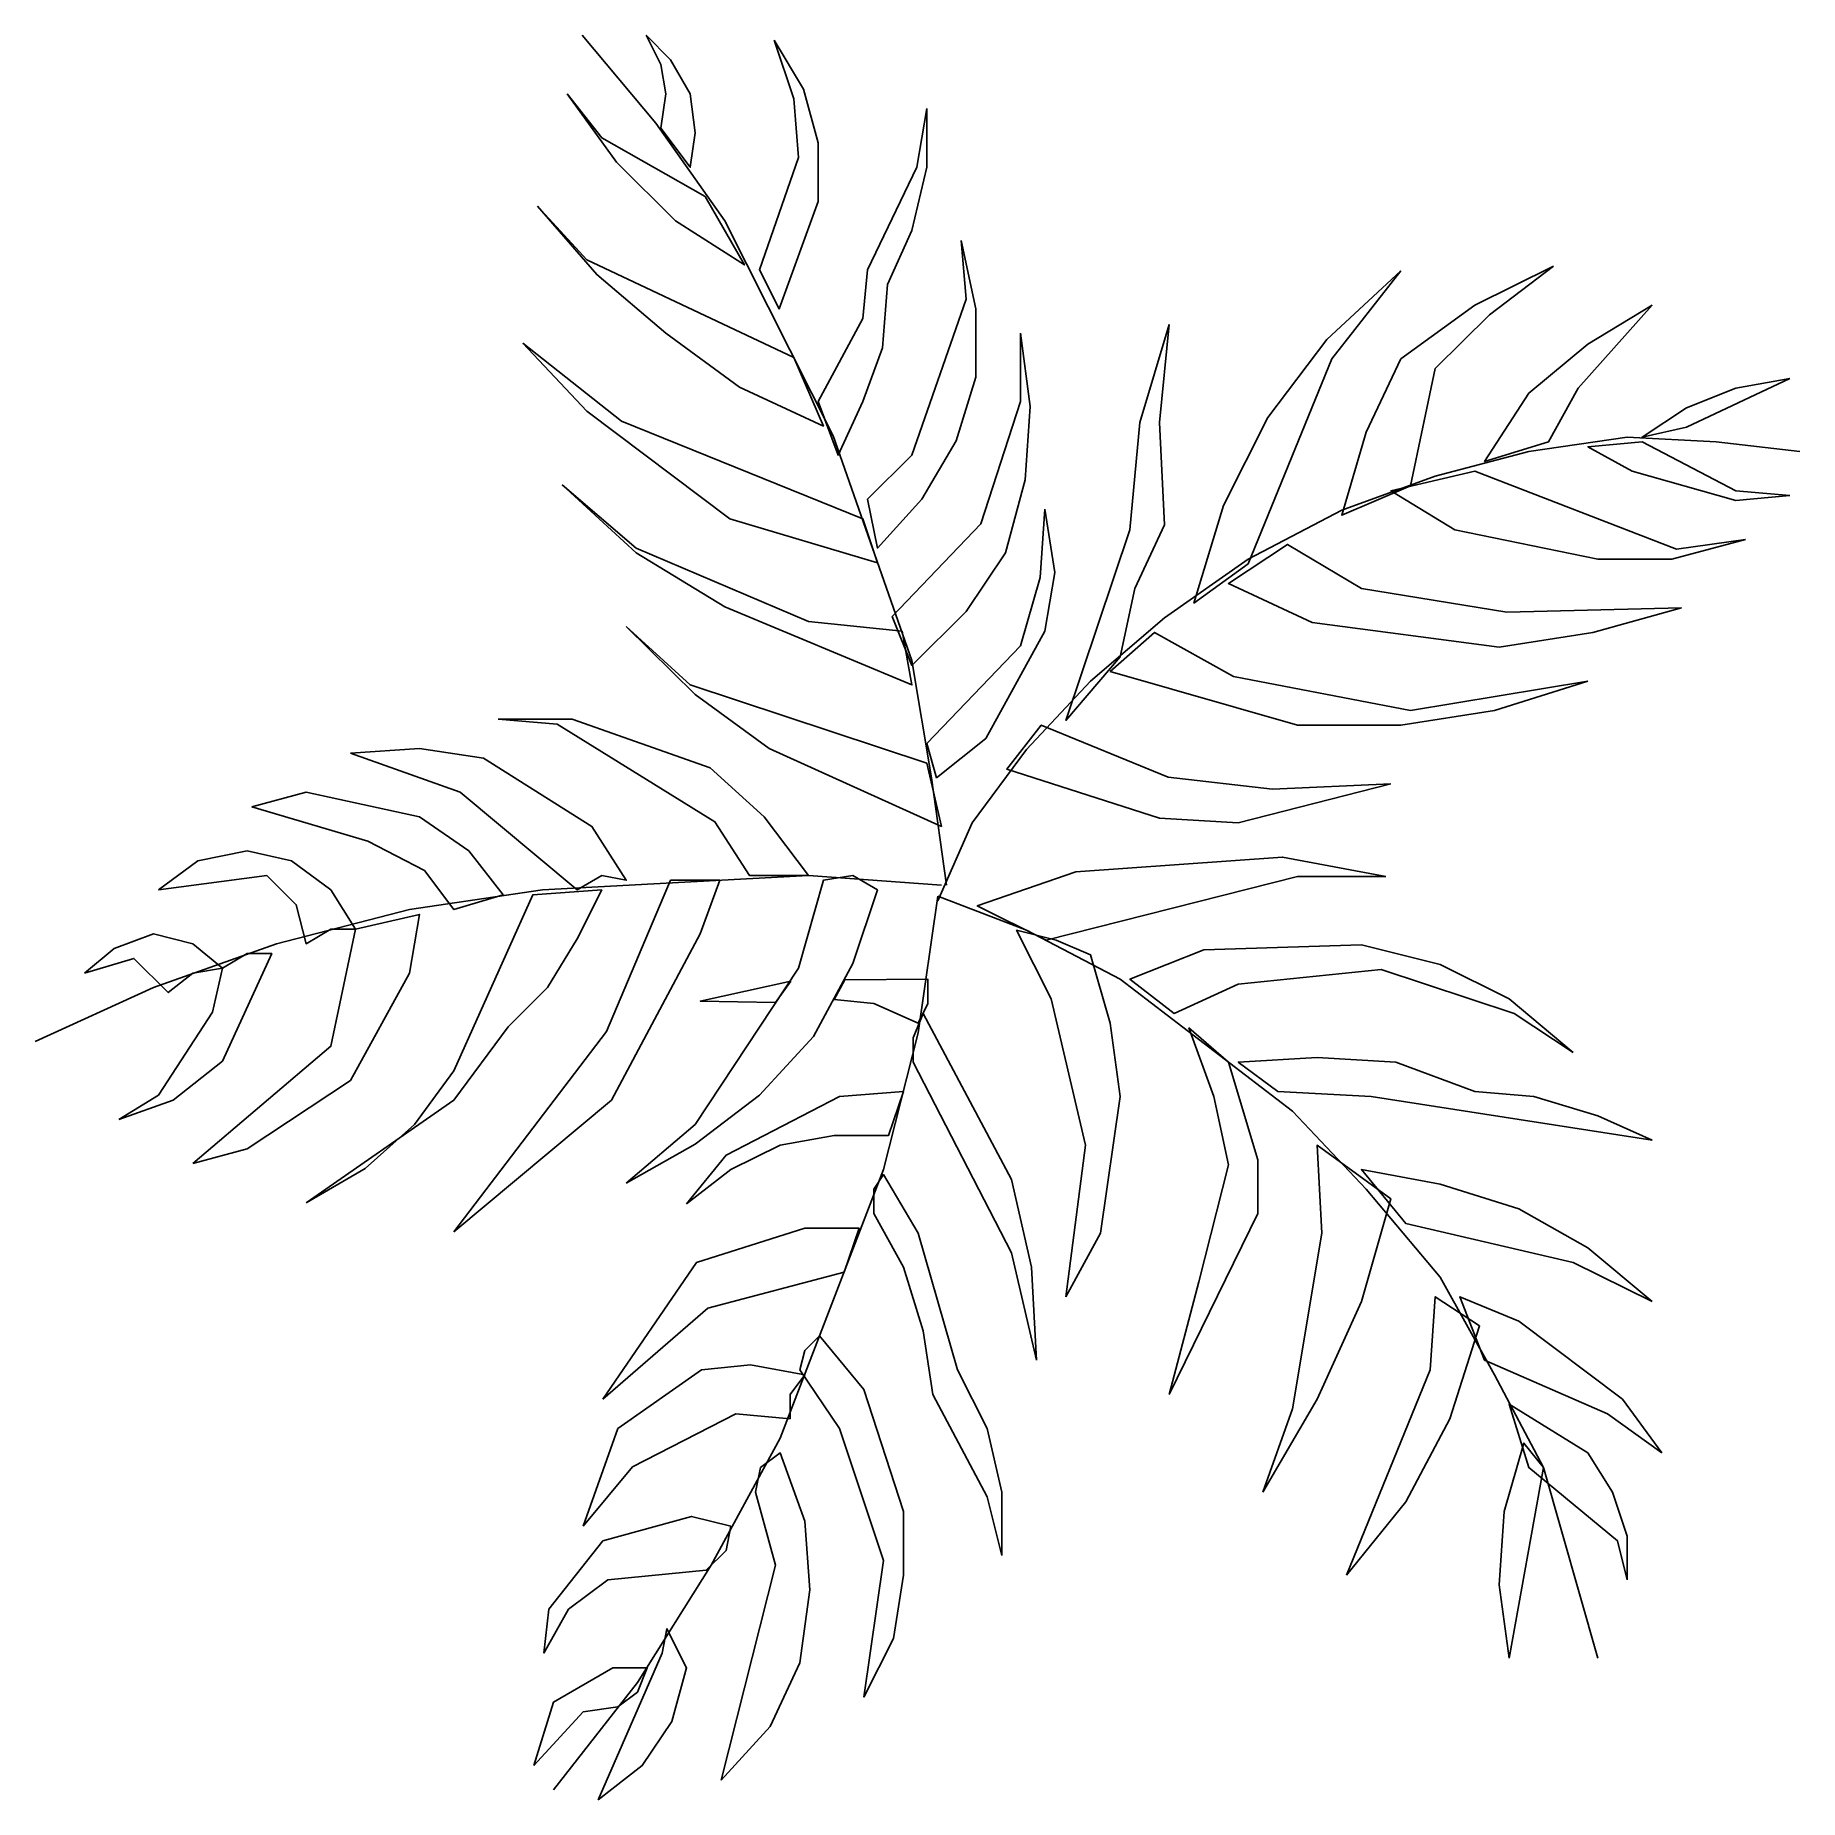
# Model space of a CAD drawing. Header units: millimetres. Extents: x 402.26 to 403.66, y 2585.98 to 2587.38.
import ezdxf

# ---------------------------------------------------------------- set-up
doc = ezdxf.new("R2010")
doc.units = ezdxf.units.MM
doc.header["$LTSCALE"] = 10
doc.layers.add('Vegetais', color=94, linetype='Continuous')

msp = doc.modelspace()

# ---------------------------------------------------------------- linework, layer by layer
at = {"layer": 'Vegetais'}
for points in [[(402.6922, 2587.3838), (402.7508, 2587.314), (402.8055, 2587.2365), (402.8915, 2587.066), (402.954, 2586.8877), (402.9696, 2586.7947), (402.9814, 2586.7094)], [(402.9745, 2586.6969), (403.0019, 2586.7589), (403.0449, 2586.817), (403.0957, 2586.8712), (403.1543, 2586.9216), (403.2207, 2586.9681), (403.295, 2587.0069), (403.3692, 2587.034), (403.4435, 2587.0534), (403.5216, 2587.065), (403.592, 2587.0611), (403.6584, 2587.0534)], [(402.9774, 2586.7094), (402.8719, 2586.7172), (402.6609, 2586.7056), (402.5554, 2586.6901), (402.4499, 2586.6629), (402.3522, 2586.6281), (402.2584, 2586.5854)], [(402.9745, 2586.7007), (402.9589, 2586.5922), (402.9315, 2586.4837), (402.8495, 2586.2706), (402.7948, 2586.1698), (402.7361, 2586.0768), (402.6697, 2585.9915)], [(402.9745, 2586.7007), (403.0449, 2586.6736), (403.1191, 2586.6348), (403.2559, 2586.5302), (403.3145, 2586.4682), (403.3731, 2586.3984), (403.4161, 2586.3209), (403.4552, 2586.2473), (403.4982, 2586.0962)]]:
    msp.add_lwpolyline(points, dxfattribs=at)
for points in [[(402.743, 2587.3838), (402.7625, 2587.3644), (402.7781, 2587.3373), (402.7821, 2587.3063), (402.7781, 2587.2791), (402.7547, 2587.3101), (402.7586, 2587.3373), (402.7547, 2587.3605)], [(402.8446, 2587.3799), (402.868, 2587.3411), (402.8797, 2587.2985), (402.8797, 2587.252), (402.8485, 2587.1667), (402.8329, 2587.1978), (402.8641, 2587.2869), (402.8602, 2587.3334)], [(402.6804, 2587.3373), (402.7078, 2587.3024), (402.7899, 2587.2559), (402.8211, 2587.2016), (402.7664, 2587.2365), (402.7195, 2587.283)], [(402.9657, 2587.3256), (402.9657, 2587.2791), (402.954, 2587.2288), (402.9345, 2587.1861), (402.9305, 2587.1357), (402.9149, 2587.0931), (402.8954, 2587.0505), (402.8797, 2587.0931), (402.9149, 2587.159), (402.9188, 2587.1978), (402.9579, 2587.2791)], [(402.657, 2587.2481), (402.6961, 2587.2055), (402.8602, 2587.128), (402.8837, 2587.0737), (402.8172, 2587.1047), (402.7586, 2587.1474), (402.7039, 2587.1939)], [(402.9931, 2587.221), (403.0048, 2587.1667), (403.0048, 2587.1125), (402.9892, 2587.0621), (402.9618, 2587.0156), (402.9266, 2586.9769), (402.9188, 2587.0156), (402.954, 2587.0505), (402.997, 2587.1745)], [(403.463, 2587.2007), (403.4005, 2587.1697), (403.3419, 2587.127), (403.3145, 2587.0689), (403.295, 2587.003), (403.3497, 2587.0263), (403.3692, 2587.1193), (403.4122, 2587.1619)], [(403.3419, 2587.1968), (403.2832, 2587.1425), (403.2363, 2587.0805), (403.2012, 2587.0108), (403.1777, 2586.9333), (403.2207, 2586.9643), (403.2871, 2587.127)], [(403.5412, 2587.1697), (403.4904, 2587.1387), (403.4435, 2587.0999), (403.4083, 2587.0456), (403.4591, 2587.0611), (403.4825, 2587.1038)], [(403.04, 2587.1474), (403.0478, 2587.0892), (403.0439, 2587.0311), (403.0282, 2586.973), (402.997, 2586.9265), (402.954, 2586.8838), (402.9384, 2586.9226), (403.0087, 2586.9962), (403.04, 2587.0931)], [(403.1582, 2587.1542), (403.1347, 2587.0766), (403.1269, 2586.9914), (403.0761, 2586.8402), (403.1191, 2586.8906), (403.1308, 2586.9449), (403.1543, 2586.9953), (403.1504, 2587.0766)], [(402.6453, 2587.1396), (402.7234, 2587.0776), (402.9149, 2587.0001), (402.9266, 2586.9652), (402.8094, 2587.0001), (402.6961, 2587.0854)], [(403.6506, 2587.1115), (403.6076, 2587.1038), (403.5685, 2587.0883), (403.5333, 2587.065), (403.5685, 2587.0728)], [(403.6506, 2587.0185), (403.6076, 2587.0224), (403.5333, 2587.0611), (403.4904, 2587.0573), (403.5255, 2587.0379), (403.6076, 2587.0146)], [(403.6154, 2586.9836), (403.5607, 2586.9759), (403.4005, 2587.0379), (403.334, 2587.0224), (403.3848, 2586.9914), (403.4982, 2586.9681), (403.5568, 2586.9681)], [(402.6765, 2587.0272), (402.7352, 2586.9769), (402.8719, 2586.9187), (402.9462, 2586.911), (402.954, 2586.8683), (402.8055, 2586.9303), (402.7352, 2586.973)], [(403.0595, 2587.0079), (403.0673, 2586.9575), (403.0595, 2586.911), (403.0126, 2586.8257), (402.9735, 2586.7947), (402.9657, 2586.8218), (403.04, 2586.8993), (403.0556, 2586.9536)], [(403.5646, 2586.9294), (403.4259, 2586.926), (403.3106, 2586.9449), (403.252, 2586.9798), (403.2051, 2586.9488), (403.2715, 2586.9178), (403.42, 2586.8984), (403.4943, 2586.91)], [(402.7273, 2586.9148), (402.7781, 2586.8683), (402.9657, 2586.8063), (402.9774, 2586.756), (402.8407, 2586.818), (402.7821, 2586.8606)], [(403.4904, 2586.8712), (403.3497, 2586.848), (403.209, 2586.8751), (403.1465, 2586.91), (403.1113, 2586.879), (403.2598, 2586.8364), (403.3419, 2586.8364), (403.4161, 2586.848)], [(402.6257, 2586.8412), (402.6844, 2586.8412), (402.7938, 2586.8025), (402.8368, 2586.7637), (402.8719, 2586.7172), (402.825, 2586.7172), (402.7977, 2586.7598), (402.6726, 2586.8373)], [(403.334, 2586.7899), (403.2402, 2586.7855), (403.1572, 2586.7952), (403.0566, 2586.8364), (403.0292, 2586.8015), (403.1504, 2586.7627), (403.2129, 2586.7589)], [(402.5085, 2586.8141), (402.5632, 2586.818), (402.614, 2586.8102), (402.7, 2586.756), (402.7273, 2586.7133), (402.7078, 2586.7172), (402.6883, 2586.7056), (402.5954, 2586.7831)], [(402.4303, 2586.7715), (402.4733, 2586.7831), (402.5632, 2586.7637), (402.6023, 2586.7366), (402.6296, 2586.7017), (402.5906, 2586.6901), (402.5671, 2586.7211), (402.5222, 2586.7443)], [(402.3561, 2586.7056), (402.3874, 2586.7288), (402.4264, 2586.7366), (402.4616, 2586.7288), (402.4929, 2586.7056), (402.5124, 2586.6746), (402.4929, 2586.6746), (402.4733, 2586.6629), (402.4655, 2586.6939), (402.4421, 2586.7172)], [(403.3301, 2586.7162), (403.2481, 2586.7317), (403.0839, 2586.7201), (403.0058, 2586.693), (403.0605, 2586.6658), (403.2598, 2586.7162)], [(402.5906, 2586.4343), (402.7156, 2586.5389), (402.786, 2586.6707), (402.8016, 2586.7133), (402.7625, 2586.7133), (402.7117, 2586.5932)], [(402.7273, 2586.473), (402.7821, 2586.504), (402.8329, 2586.5428), (402.8758, 2586.5893), (402.9071, 2586.6474), (402.9266, 2586.7056), (402.9071, 2586.7172), (402.8837, 2586.7133), (402.8641, 2586.6436), (402.7821, 2586.5196)], [(402.4733, 2586.4575), (402.5906, 2586.5389), (402.6336, 2586.5971), (402.6648, 2586.6281), (402.6883, 2586.6668), (402.7078, 2586.7056), (402.6531, 2586.7017), (402.5906, 2586.5622), (402.5593, 2586.5196), (402.5202, 2586.4847)], [(402.3834, 2586.4885), (402.4264, 2586.5002), (402.5085, 2586.5544), (402.5554, 2586.6397), (402.5632, 2586.6862), (402.5124, 2586.6746), (402.4929, 2586.5816)], [(402.2975, 2586.6397), (402.3209, 2586.6591), (402.3522, 2586.6707), (402.3834, 2586.6629), (402.4069, 2586.6436), (402.3834, 2586.6397), (402.3639, 2586.6242), (402.3366, 2586.6513)], [(403.0761, 2586.3829), (403.1035, 2586.4333), (403.1191, 2586.5418), (403.1113, 2586.6), (403.0957, 2586.6542), (403.0683, 2586.6658), (403.037, 2586.6736), (403.0644, 2586.6193), (403.0918, 2586.5031)], [(402.3248, 2586.5234), (402.3678, 2586.5389), (402.4069, 2586.5699), (402.446, 2586.6552), (402.4264, 2586.6552), (402.4069, 2586.6436), (402.3991, 2586.6087), (402.3561, 2586.5428)], [(403.4786, 2586.5767), (403.4278, 2586.6193), (403.3731, 2586.6465), (403.3106, 2586.662), (403.1855, 2586.6581), (403.1269, 2586.6348), (403.1621, 2586.6077), (403.2129, 2586.631), (403.3262, 2586.6426), (403.4317, 2586.6077)], [(402.858, 2586.6332), (402.786, 2586.6174), (402.8458, 2586.6162)], [(402.9008, 2586.6344), (402.8922, 2586.6186), (402.9237, 2586.6155), (402.9589, 2586.6), (402.9667, 2586.6155), (402.9667, 2586.6348)], [(403.0527, 2586.3326), (403.0488, 2586.4062), (403.0331, 2586.476), (402.9628, 2586.6077), (402.955, 2586.5883), (402.955, 2586.569), (403.0331, 2586.4178)], [(403.1582, 2586.3054), (403.2285, 2586.4488), (403.2285, 2586.4915), (403.2051, 2586.569), (403.1738, 2586.5961), (403.1934, 2586.5418), (403.2051, 2586.4876), (403.1816, 2586.3946)], [(403.5412, 2586.507), (403.4982, 2586.5263), (403.4474, 2586.5418), (403.4005, 2586.5457), (403.3379, 2586.569), (403.2754, 2586.5728), (403.2129, 2586.569), (403.2442, 2586.5457), (403.3184, 2586.5418)], [(402.7752, 2586.4566), (402.8104, 2586.4837), (402.8495, 2586.5031), (402.8924, 2586.5108), (402.9354, 2586.5108), (402.9472, 2586.5457), (402.8964, 2586.5418), (402.8065, 2586.4953)], [(403.2324, 2586.2279), (403.2754, 2586.3016), (403.3106, 2586.3791), (403.334, 2586.4605), (403.2754, 2586.5031), (403.2793, 2586.4333), (403.2559, 2586.2938)], [(403.0253, 2586.1775), (403.0253, 2586.2279), (403.0136, 2586.2783), (402.9901, 2586.3248), (402.9589, 2586.4333), (402.9315, 2586.4798), (402.9237, 2586.4682), (402.9237, 2586.4488), (402.9472, 2586.4062), (402.9628, 2586.3558), (402.9706, 2586.3054), (403.0136, 2586.224)], [(403.5412, 2586.3791), (403.4904, 2586.4217), (403.4356, 2586.4527), (403.3731, 2586.4721), (403.3106, 2586.4837), (403.3458, 2586.4411), (403.4786, 2586.4101)], [(402.7088, 2586.3016), (402.7921, 2586.3737), (402.9003, 2586.4023), (402.912, 2586.4372), (402.869, 2586.4372), (402.783, 2586.4101)], [(403.2989, 2586.162), (403.3458, 2586.2202), (403.3809, 2586.2861), (403.4044, 2586.3597), (403.3692, 2586.3829), (403.3653, 2586.3248)], [(403.549, 2586.2589), (403.5177, 2586.3016), (403.4356, 2586.3636), (403.3887, 2586.3829), (403.4083, 2586.3326), (403.506, 2586.2899)], [(402.9159, 2586.0652), (402.9393, 2586.1117), (402.9472, 2586.162), (402.9472, 2586.2124), (402.9159, 2586.3093), (402.8807, 2586.3519), (402.869, 2586.3403), (402.8651, 2586.3248), (402.8964, 2586.2783), (402.9315, 2586.1737)], [(402.6931, 2586.2008), (402.7322, 2586.2478), (402.8143, 2586.2899), (402.8573, 2586.2861), (402.8573, 2586.3054), (402.869, 2586.3209), (402.826, 2586.3287), (402.7869, 2586.3248), (402.7205, 2586.2783)], [(403.5216, 2586.1582), (403.5216, 2586.193), (403.5099, 2586.2279), (403.4904, 2586.2589), (403.4278, 2586.2977), (403.4435, 2586.2473), (403.5138, 2586.1892)], [(403.4278, 2586.0962), (403.4552, 2586.2473), (403.4396, 2586.2667), (403.4239, 2586.2124), (403.42, 2586.1543)], [(402.8026, 2585.9993), (402.8416, 2586.0419), (402.8651, 2586.0923), (402.8729, 2586.1504), (402.869, 2586.2047), (402.8495, 2586.2589), (402.8338, 2586.2473), (402.8299, 2586.2279), (402.8456, 2586.1698)], [(402.6619, 2586.1), (402.6814, 2586.1349), (402.7127, 2586.1582), (402.7908, 2586.1659), (402.8065, 2586.1814), (402.8104, 2586.2008), (402.7791, 2586.2085), (402.7088, 2586.1892), (402.6658, 2586.1349)], [(402.7049, 2585.9838), (402.74, 2586.0109), (402.7635, 2586.0458), (402.7752, 2586.0884), (402.7596, 2586.1194), (402.7557, 2586.1)], [(402.6541, 2586.0109), (402.6931, 2586.0535), (402.7205, 2586.0574), (402.7361, 2586.069), (402.7439, 2586.0884), (402.7166, 2586.0884), (402.6697, 2586.0613)]]:
    msp.add_lwpolyline(points, close=True, dxfattribs=at)

doc.saveas('drawing.dxf')
